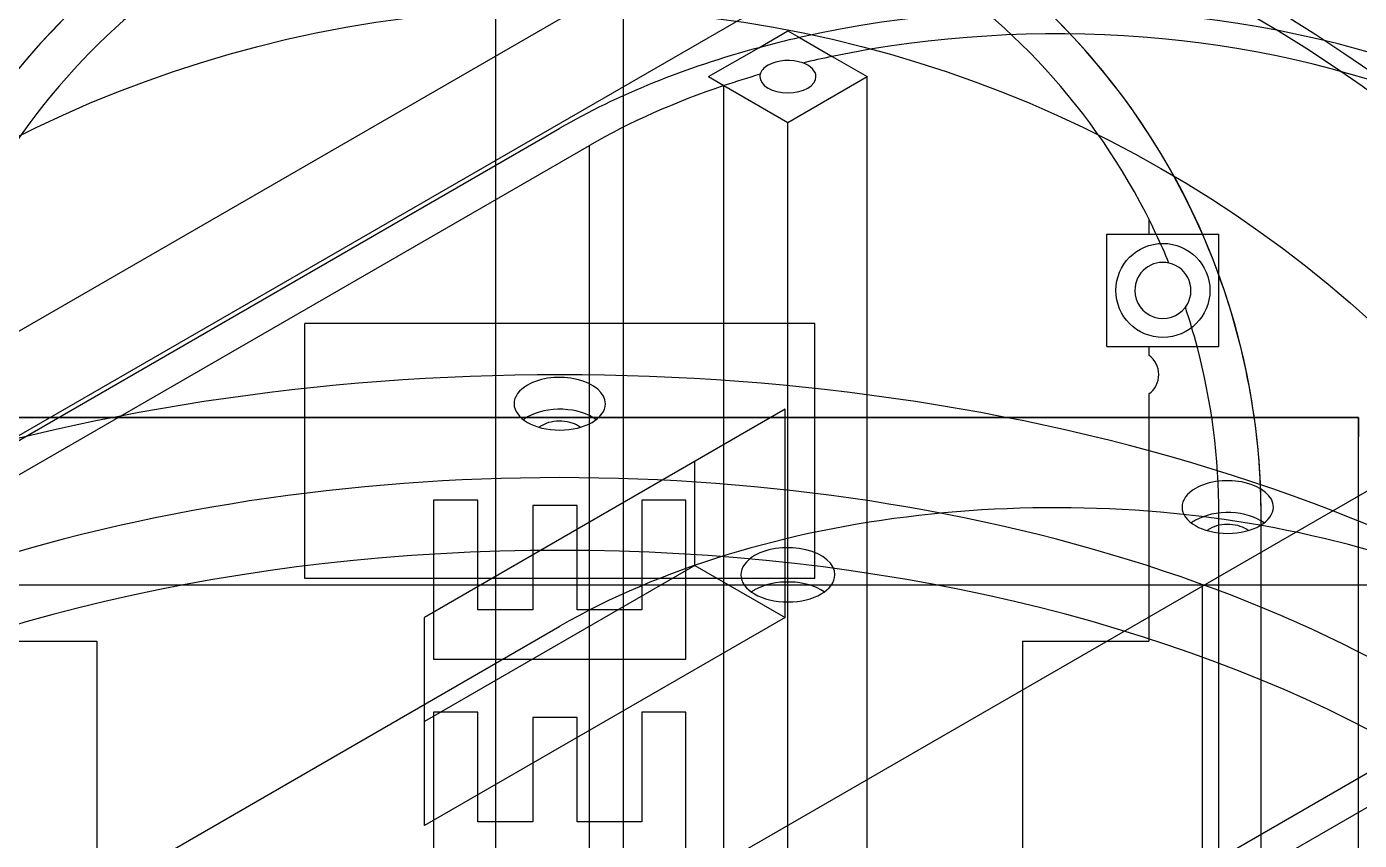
# Model space of a CAD drawing. Header units: millimetres. Extents: x 177.6 to 242.2, y 112.8 to 184.4.
# Drawn here: x 200.97 to 223.54, y 154.86 to 168.64 of the extents above; entities that cross this region are included whole.
import ezdxf

# ---------------------------------------------------------------- set-up
doc = ezdxf.new("R2010")
doc.units = ezdxf.units.MM
for name, color, linetype in [('V_08_Bay_Housing_Az_Retainer_Ring_1', 7, 'CONTINUOUS'), ('V_08_Bay_Housing_Az_Retainer_Ring_3', 7, 'CONTINUOUS'), ('V_08_Bay_Housing_Bay_Lid_1', 7, 'CONTINUOUS'), ('V_08_Bay_Housing_Bay_Lid_3', 7, 'CONTINUOUS'), ('V_08_Bay_Housing_El_Housing_Backplate_0', 7, 'CONTINUOUS'), ('V_08_Bay_Housing_El_Housing_Backplate_1', 7, 'CONTINUOUS'), ('V_08_Bay_Housing_El_Housing_Backplate_2', 7, 'CONTINUOUS'), ('V_08_Bay_Housing_El_Housing_Backplate_3', 7, 'CONTINUOUS'), ('V_08_Bay_Housing_El_Servo_Housing_2', 7, 'CONTINUOUS'), ('V_08_Bay_Housing_El_Servo_Housing_3', 7, 'CONTINUOUS'), ('V_08_Bay_Housing_Electronics_Bay_0', 7, 'CONTINUOUS'), ('V_08_Bay_Housing_Electronics_Bay_1', 7, 'CONTINUOUS'), ('V_08_Bay_Housing_Electronics_Bay_2', 7, 'CONTINUOUS'), ('V_08_Bay_Housing_Electronics_Bay_3', 7, 'CONTINUOUS')]:
    doc.layers.add(name, color=color, linetype=linetype)

msp = doc.modelspace()

# ---------------------------------------------------------------- linework, layer by layer
at = {"layer": 'V_08_Bay_Housing_Az_Retainer_Ring_1'}
for radius in [23.75, 23.467, 20.451]:
    msp.add_circle((210, 148.5), radius, dxfattribs=at)
at = {"layer": 'V_08_Bay_Housing_Az_Retainer_Ring_3'}
for centre, major_axis, start_param, end_param in [((210, 149.197), (23.467, 0), 0, 3.141593), ((210, 162.256), (-0.773, 0), -3.141593, -0.785398), ((210, 162.256), (-0.773, 0), -0.785398, 0), ((210, 162.256), (-0.773, 0), 0, -3.141593), ((210, 161.716), (-0.773, 0), -0.785398, -0.650209), ((210, 161.716), (-0.773, 0), -2.491384, -0.785398), ((210, 161.716), (-0.424, 0), -0.785398, -0.615268), ((210, 161.716), (-0.424, 0), -2.526325, -0.785398), ((210, 149.197), (20.451, 0), 0, 3.141593), ((221.31, 160.507), (-0.773, 0), -3.141593, -0.785398), ((221.31, 160.507), (-0.773, 0), -0.785398, 0), ((221.31, 160.507), (-0.773, 0), 0, -3.141593), ((221.31, 159.967), (-0.773, 0), -0.785398, -0.650209), ((221.31, 159.967), (-0.773, 0), -2.491384, -0.785398), ((221.31, 159.967), (-0.424, 0), -2.526325, -0.785398), ((221.31, 159.967), (-0.424, 0), -0.785398, -0.615268), ((210, 147.966), (20.451, 0), 0.052161, 3.089432)]:
    msp.add_ellipse(centre, major_axis=major_axis, ratio=0.57735, start_param=start_param, end_param=end_param, dxfattribs=at)
at = {"layer": 'V_08_Bay_Housing_Bay_Lid_1'}
for p, q in [((207.863, 160.625), (207.863, 157.93)), ((208.611, 160.625), (207.863, 160.625)), ((208.611, 158.768), (208.611, 160.625)), ((209.545, 160.535), (209.545, 158.768)), ((210.293, 160.535), (209.545, 160.535)), ((210.293, 158.768), (210.293, 160.535)), ((212.137, 160.625), (211.389, 160.625)), ((211.389, 160.625), (211.389, 158.768)), ((212.137, 157.93), (212.137, 160.625)), ((221.875, 136.625), (221.875, 160.375)), ((209.545, 158.768), (208.611, 158.768)), ((211.389, 158.768), (210.293, 158.768)), ((207.863, 157.93), (212.137, 157.93)), ((207.863, 157.032), (207.863, 154.338)), ((208.611, 157.032), (207.863, 157.032)), ((208.611, 155.176), (208.611, 157.032)), ((209.545, 156.942), (209.545, 155.176)), ((210.293, 156.942), (209.545, 156.942)), ((210.293, 155.176), (210.293, 156.942)), ((212.137, 157.032), (211.389, 157.032)), ((211.389, 157.032), (211.389, 155.176)), ((212.137, 154.338), (212.137, 157.032)), ((209.545, 155.176), (208.611, 155.176)), ((211.389, 155.176), (210.293, 155.176))]:
    msp.add_line(p, q, dxfattribs=at)
msp.add_circle((220.213, 164.175), 0.796, dxfattribs=at)
msp.add_arc((210, 160.375), 11.875, 0, 180, dxfattribs=at)
at = {"layer": 'V_08_Bay_Housing_Bay_Lid_3'}
msp.add_line((193.206, 148.791), (210, 158.487), dxfattribs=at)
for centre, major_axis, start_param, end_param in [((218.397, 153.639), (11.875, 0), 0, 2.356194), ((213.863, 159.359), (-0.796, 0), -3.141593, -0.785398), ((213.863, 159.359), (-0.796, 0), -0.785398, 0), ((213.863, 159.359), (-0.796, 0), 0, -3.141593), ((213.863, 158.778), (-0.796, 0), -0.785398, -0.685719), ((213.863, 158.778), (-0.796, 0), -2.455873, -0.785398)]:
    msp.add_ellipse(centre, major_axis=major_axis, ratio=0.57735, start_param=start_param, end_param=end_param, dxfattribs=at)
at = {"layer": 'V_08_Bay_Housing_El_Housing_Backplate_0'}
for p, q in [((208.92, 124.75), (208.92, 172.25)), ((211.08, 124.75), (211.08, 172.25))]:
    msp.add_line(p, q, dxfattribs=at)
at = {"layer": 'V_08_Bay_Housing_El_Housing_Backplate_1'}
for p, q in [((208.92, 124.75), (208.92, 172.25)), ((211.08, 124.75), (211.08, 172.25))]:
    msp.add_line(p, q, dxfattribs=at)
at = {"layer": 'V_08_Bay_Housing_El_Housing_Backplate_2'}
for p, q in [((205.682, 159.295), (205.682, 163.614)), ((214.318, 163.614), (205.682, 163.614)), ((214.318, 159.295), (214.318, 163.614)), ((214.318, 159.295), (205.682, 159.295))]:
    msp.add_line(p, q, dxfattribs=at)
at = {"layer": 'V_08_Bay_Housing_El_Housing_Backplate_3'}
for p, q in [((192.443, 158.637), (226.03, 178.028)), ((193.97, 157.755), (227.557, 177.147)), ((213.817, 162.162), (207.71, 158.637)), ((213.817, 158.637), (213.817, 162.162)), ((212.29, 159.518), (212.29, 161.281)), ((212.29, 159.518), (207.71, 156.874)), ((212.29, 159.518), (213.817, 158.637)), ((213.817, 158.637), (207.71, 155.111)), ((207.71, 155.111), (207.71, 158.637))]:
    msp.add_line(p, q, dxfattribs=at)
at = {"layer": 'V_08_Bay_Housing_El_Servo_Housing_2'}
for p, q in [((223.524, 162.024), (196.476, 162.024)), ((196.476, 162.024), (223.524, 162.024)), ((223.524, 134.976), (223.524, 162.024)), ((223.524, 162.024), (223.524, 161.694)), ((223.524, 135.306), (223.524, 161.694))]:
    msp.add_line(p, q, dxfattribs=at)
at = {"layer": 'V_08_Bay_Housing_El_Servo_Housing_3'}
msp.add_line((206.268, 150.733), (236.124, 167.97), dxfattribs=at)
at = {"layer": 'V_08_Bay_Housing_Electronics_Bay_0'}
for p, q in [((220.884, 138.525), (220.884, 159.188)), ((220.884, 159.188), (221.162, 159.188)), ((221.162, 138.525), (221.162, 159.188)), ((221.875, 137.812), (221.875, 159.188))]:
    msp.add_line(p, q, dxfattribs=at)
msp.add_open_spline([(199.116, 159.188), (200.048, 159.188), (201.253, 159.188), (202.696, 159.188), (204.34, 159.188), (206.138, 159.188), (208.042, 159.188), (210, 159.188), (211.958, 159.188), (213.862, 159.188), (215.66, 159.188), (217.304, 159.188), (218.747, 159.188), (219.952, 159.188), (220.884, 159.188)], degree=1, dxfattribs=at)
msp.add_open_spline([(221.162, 159.188), (221.397, 159.188), (221.575, 159.188), (221.696, 159.188), (221.814, 159.188), (221.874, 159.188), (221.875, 159.188)], degree=3, knots=[5.9350193, 5.9350193, 5.9350193, 5.9350193, 6.1091023, 6.1091023, 6.1091023, 6.2831853, 6.2831853, 6.2831853, 6.2831853], dxfattribs=at)
at = {"layer": 'V_08_Bay_Housing_Electronics_Bay_1'}
for p, q in [((219.975, 165.385), (219.975, 165.125)), ((219.262, 165.125), (220.101, 165.125)), ((219.262, 163.225), (219.262, 165.125)), ((220.101, 165.125), (220.884, 165.125)), ((220.884, 165.125), (221.162, 165.125)), ((221.162, 164.426), (221.162, 165.125)), ((221.162, 163.225), (221.162, 164.426)), ((219.262, 163.225), (220.793, 163.225)), ((219.975, 163.225), (219.975, 163.077)), ((220.793, 163.225), (221.162, 163.225)), ((219.975, 162.423), (219.975, 158.238)), ((221.162, 136.625), (221.162, 160.375)), ((221.875, 136.625), (221.875, 160.375)), ((200.025, 158.238), (202.162, 158.238)), ((202.162, 158.238), (202.162, 136.625)), ((217.838, 158.238), (219.975, 158.238)), ((217.838, 158.238), (217.838, 136.625))]:
    msp.add_line(p, q, dxfattribs=at)
for centre, radius, start, end in [((210, 160.375), 11.875, 23.5782, 156.4218), ((210, 160.375), 11.162, 25.1843, 154.8157), ((210, 160.375), 11.162, 22.4547, 25.1843), ((210, 160.375), 11.875, 19.9484, 23.5782), ((220.213, 164.175), 0.475, 77.3923, 180), ((220.213, 164.175), 0.475, -36.5725, 77.3923), ((210, 160.375), 11.875, 0, 19.9484), ((220.213, 164.175), 0.475, 180, -36.5725), ((210, 160.375), 11.162, 14.7925, 18.3651), ((210, 160.375), 11.162, 0, 14.7925), ((219.738, 162.75), 0.404, -53.9681, 53.9681)]:
    msp.add_arc(centre, radius, start, end, dxfattribs=at)
at = {"layer": 'V_08_Bay_Housing_Electronics_Bay_2'}
for p in [(198.125, 159.188), (221.875, 137.812)]:
    msp.add_line(p, (221.875, 159.188), dxfattribs=at)
msp.add_open_spline([(221.875, 159.188), (223.253, 159.188), (224.631, 159.188), (225.926, 159.188)], degree=3, dxfattribs=at)
at = {"layer": 'V_08_Bay_Housing_Electronics_Bay_3'}
for p, q in [((213.369, 168.285), (213.863, 168.571)), ((213.863, 168.571), (214.06, 168.457)), ((214.06, 168.457), (214.613, 168.137)), ((212.519, 167.795), (213.369, 168.285)), ((214.613, 168.137), (215.206, 167.795)), ((212.519, 167.795), (212.781, 167.644)), ((213.863, 167.019), (215.206, 167.795)), ((215.206, 151.118), (215.206, 167.795)), ((212.781, 150.773), (212.781, 167.644)), ((212.781, 167.644), (213.863, 167.019)), ((213.863, 150.342), (213.863, 167.019)), ((193.206, 157.226), (210, 166.922)), ((193.71, 156.935), (210.504, 166.631)), ((210.504, 149.76), (210.504, 166.631)), ((209.496, 147.821), (226.29, 157.517)), ((210, 147.53), (226.794, 157.226))]:
    msp.add_line(p, q, dxfattribs=at)
for centre, major_axis, start_param, end_param in [((218.397, 162.074), (11.875, 0), 0, 1.944678), ((218.397, 162.074), (11.162, 0), 0, 1.916645), ((218.397, 162.074), (11.875, 0), 1.944678, 2.008028), ((218.397, 162.074), (11.875, 0), 2.008028, 2.356194), ((218.397, 162.074), (11.162, 0), 1.916645, 1.964286), ((213.863, 167.795), (-0.475, 0), -0.785398, -0.147087), ((213.863, 167.795), (-0.475, 0), -2.136149, -0.785398), ((213.863, 167.795), (-0.475, 0), -3.141593, -2.136149), ((218.397, 162.074), (11.162, 0), 2.035663, 2.098017), ((213.863, 167.795), (-0.475, 0), -0.147087, 0), ((213.863, 167.795), (-0.475, 0), 0, -3.141593), ((218.397, 162.074), (11.162, 0), 2.098017, 2.356194)]:
    msp.add_ellipse(centre, major_axis=major_axis, ratio=0.57735, start_param=start_param, end_param=end_param, dxfattribs=at)

doc.saveas('drawing.dxf')
